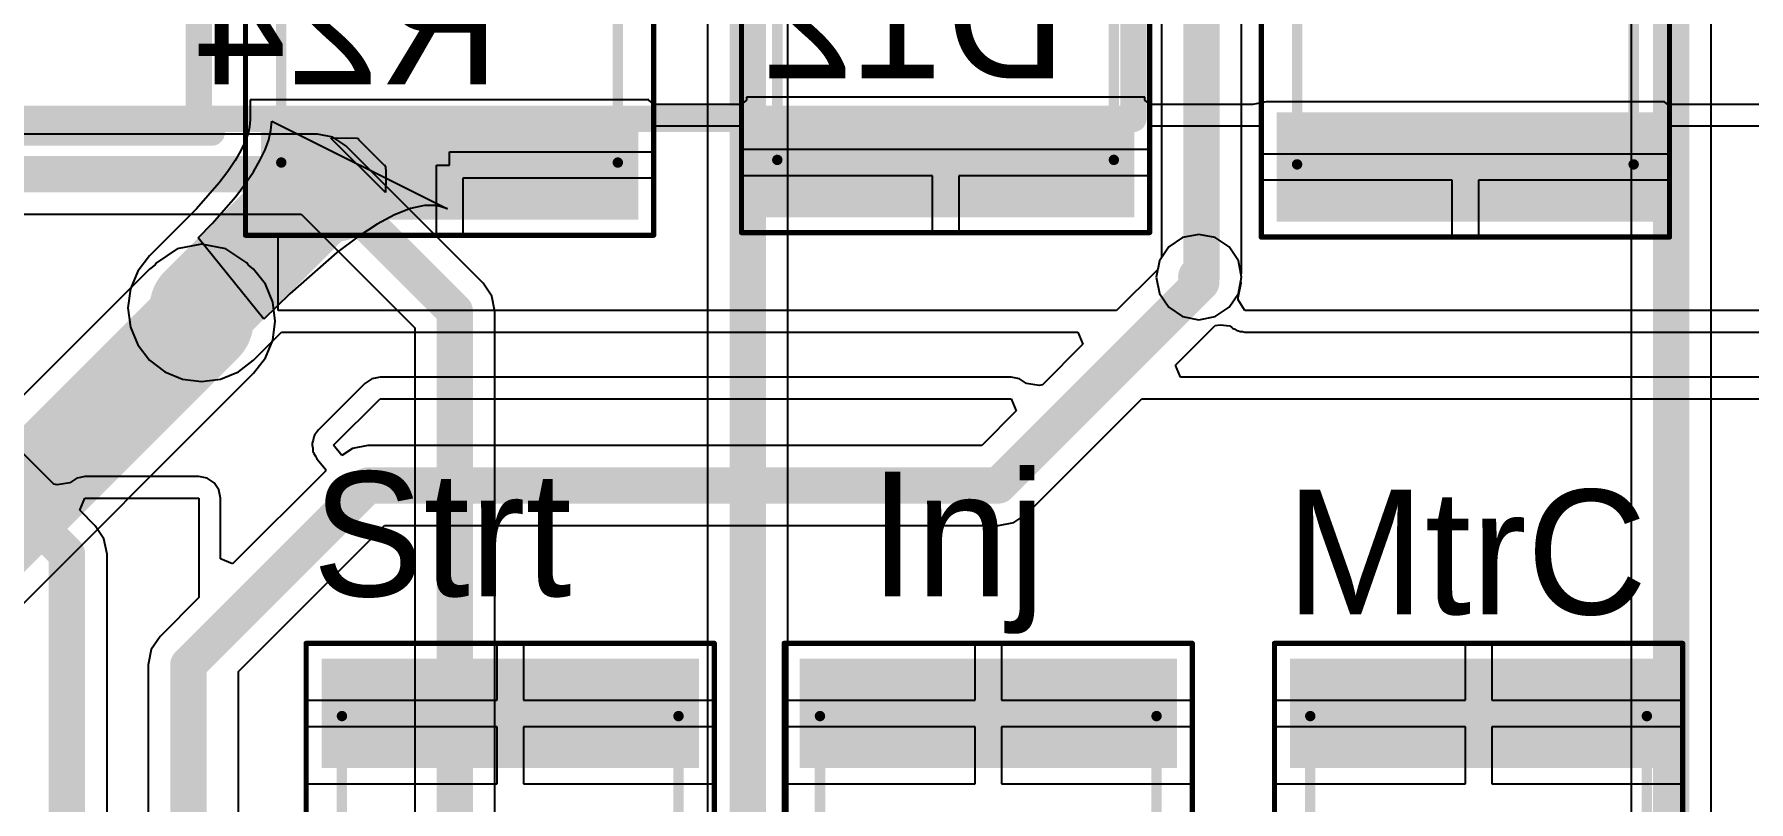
# Model space of a CAD drawing. Header units: millimetres. Extents: x 0.26 to 7.33, y 1.06 to 4.59.
# Drawn here: x 2.467 to 3.116, y 2.725 to 3.016 of the extents above; entities that cross this region are included whole.
import ezdxf

# ---------------------------------------------------------------- set-up
doc = ezdxf.new("R2010")
doc.units = ezdxf.units.MM
doc.header["$MEASUREMENT"] = 0
for name, color, linetype in [('BottomLayer', 5, 'Continuous'), ('BottomOverlay', 54, 'Continuous'), ('Mechanical15', 56, 'Continuous'), ('Mechanical16', 56, 'Continuous'), ('MultiLayer', 9, 'Continuous'), ('TopLayer', 1, 'Continuous'), ('TopOverlay', 2, 'Continuous'), ('TopPaste', 8, 'Continuous'), ('TopSolder', 216, 'Continuous'), ('ViaHoleLayer', 16, 'Continuous')]:
    doc.layers.add(name, color=color, linetype=linetype)

# ---------------------------------------------------------------- blocks, each defined once
blk = doc.blocks.new('FUSC4632X85N_35')
at = {"layer": 'Mechanical15', "const_width": 0.00394}
for points in [[(-0.08957, -0.06378), (-0.08957, 0.06378)], [(0.08957, 0.06378), (-0.08957, 0.06378)], [(0.08957, -0.06378), (0.08957, 0.06378)], [(0.08957, -0.06378), (-0.08957, -0.06378)]]:
    blk.add_lwpolyline(points, dxfattribs=at)
at = {"layer": 'Mechanical15', "const_width": 0.00197}
for points in [[(-0.09055, 0.06378, 1), (-0.08858, 0.06378, 1)], [(-0.09055, 0.06378, 1), (-0.08858, 0.06378, 1)], [(0.08858, 0.06378, 1), (0.09055, 0.06378, 1)], [(0.08858, 0.06378, 1), (0.09055, 0.06378, 1)], [(-0.09055, -0.06378, 1), (-0.08858, -0.06378, 1)], [(-0.09055, -0.06378, 1), (-0.08858, -0.06378, 1)], [(0.08858, -0.06378, 1), (0.09055, -0.06378, 1)], [(0.08858, -0.06378, 1), (0.09055, -0.06378, 1)]]:
    blk.add_lwpolyline(points, format="xyb", close=True, dxfattribs=at)
at = {"layer": 'Mechanical16', "const_width": 0.00197}
for points in [[(-0.11713, -0.07736), (-0.11713, 0.07736)], [(0.11713, 0.07736), (-0.11713, 0.07736)], [(0.11713, -0.07736), (0.11713, 0.07736)], [(0.11713, -0.07736), (-0.11713, -0.07736)]]:
    blk.add_lwpolyline(points, dxfattribs=at)
at = {"layer": 'Mechanical16', "const_width": 0.000984}
for points in [[(-0.11762, 0.07736, 1), (-0.11663, 0.07736, 1)], [(-0.11762, 0.07736, 1), (-0.11663, 0.07736, 1)], [(0.11663, 0.07736, 1), (0.11762, 0.07736, 1)], [(0.11663, 0.07736, 1), (0.11762, 0.07736, 1)], [(-0.11762, -0.07736, 1), (-0.11663, -0.07736, 1)], [(-0.11762, -0.07736, 1), (-0.11663, -0.07736, 1)], [(0.11663, -0.07736, 1), (0.11762, -0.07736, 1)], [(0.11663, -0.07736, 1), (0.11762, -0.07736, 1)]]:
    blk.add_lwpolyline(points, format="xyb", close=True, dxfattribs=at)
at = {"layer": 'TopLayer'}
for points in [[(-0.07382, -0.06752), (-0.07382, 0.06752), (-0.10728, -0.06752), (-0.10728, 0.06752)], [(0.10728, -0.06752), (0.10728, 0.06752), (0.07382, -0.06752), (0.07382, 0.06752)]]:
    blk.add_solid(points, dxfattribs=at)
at = {"layer": 'TopOverlay', "const_width": 0.00787}
blk.add_lwpolyline([(0, -0.05984), (0, 0.05984)], dxfattribs=at)
at = {"layer": 'TopOverlay', "const_width": 0.00394}
for points in [[(-0.00197, 0.05984, 1), (0.00197, 0.05984, 1)], [(-0.00197, -0.05984, 1), (0.00197, -0.05984, 1)]]:
    blk.add_lwpolyline(points, format="xyb", close=True, dxfattribs=at)
at = {"layer": 'TopPaste'}
for points in [[(-0.07382, -0.06752), (-0.07382, 0.06752), (-0.10728, -0.06752), (-0.10728, 0.06752)], [(0.10728, -0.06752), (0.10728, 0.06752), (0.07382, -0.06752), (0.07382, 0.06752)]]:
    blk.add_solid(points, dxfattribs=at)
at = {"layer": 'TopSolder'}
for points in [[(-0.06982, -0.07152), (-0.06982, 0.07152), (-0.11128, -0.07152), (-0.11128, 0.07152)], [(0.11128, -0.07152), (0.11128, 0.07152), (0.06982, -0.07152), (0.06982, 0.07152)]]:
    blk.add_solid(points, dxfattribs=at)
blk = doc.blocks.new('FUSC4632X85N_39')
at = {"layer": 'Mechanical15', "const_width": 0.00394}
for points in [[(-0.08957, -0.06378), (-0.08957, 0.06378)], [(0.08957, 0.06378), (-0.08957, 0.06378)], [(0.08957, -0.06378), (0.08957, 0.06378)], [(0.08957, -0.06378), (-0.08957, -0.06378)]]:
    blk.add_lwpolyline(points, dxfattribs=at)
at = {"layer": 'Mechanical15', "const_width": 0.00197}
for points in [[(-0.09055, 0.06378, 1), (-0.08858, 0.06378, 1)], [(-0.09055, 0.06378, 1), (-0.08858, 0.06378, 1)], [(0.08858, 0.06378, 1), (0.09055, 0.06378, 1)], [(0.08858, 0.06378, 1), (0.09055, 0.06378, 1)], [(-0.09055, -0.06378, 1), (-0.08858, -0.06378, 1)], [(-0.09055, -0.06378, 1), (-0.08858, -0.06378, 1)], [(0.08858, -0.06378, 1), (0.09055, -0.06378, 1)], [(0.08858, -0.06378, 1), (0.09055, -0.06378, 1)]]:
    blk.add_lwpolyline(points, format="xyb", close=True, dxfattribs=at)
at = {"layer": 'Mechanical16', "const_width": 0.00197}
for points in [[(-0.11713, -0.07736), (-0.11713, 0.07736)], [(0.11713, 0.07736), (-0.11713, 0.07736)], [(0.11713, -0.07736), (0.11713, 0.07736)], [(0.11713, -0.07736), (-0.11713, -0.07736)]]:
    blk.add_lwpolyline(points, dxfattribs=at)
at = {"layer": 'Mechanical16', "const_width": 0.000984}
for points in [[(-0.11762, 0.07736, 1), (-0.11663, 0.07736, 1)], [(-0.11762, 0.07736, 1), (-0.11663, 0.07736, 1)], [(0.11663, 0.07736, 1), (0.11762, 0.07736, 1)], [(0.11663, 0.07736, 1), (0.11762, 0.07736, 1)], [(-0.11762, -0.07736, 1), (-0.11663, -0.07736, 1)], [(-0.11762, -0.07736, 1), (-0.11663, -0.07736, 1)], [(0.11663, -0.07736, 1), (0.11762, -0.07736, 1)], [(0.11663, -0.07736, 1), (0.11762, -0.07736, 1)]]:
    blk.add_lwpolyline(points, format="xyb", close=True, dxfattribs=at)
at = {"layer": 'TopLayer'}
for points in [[(-0.07382, -0.06752), (-0.07382, 0.06752), (-0.10728, -0.06752), (-0.10728, 0.06752)], [(0.10728, -0.06752), (0.10728, 0.06752), (0.07382, -0.06752), (0.07382, 0.06752)]]:
    blk.add_solid(points, dxfattribs=at)
at = {"layer": 'TopOverlay', "const_width": 0.00787}
blk.add_lwpolyline([(0, -0.05984), (0, 0.05984)], dxfattribs=at)
at = {"layer": 'TopOverlay', "const_width": 0.00394}
for points in [[(-0.00197, 0.05984, 1), (0.00197, 0.05984, 1)], [(-0.00197, -0.05984, 1), (0.00197, -0.05984, 1)]]:
    blk.add_lwpolyline(points, format="xyb", close=True, dxfattribs=at)
at = {"layer": 'TopPaste'}
for points in [[(-0.07382, -0.06752), (-0.07382, 0.06752), (-0.10728, -0.06752), (-0.10728, 0.06752)], [(0.10728, -0.06752), (0.10728, 0.06752), (0.07382, -0.06752), (0.07382, 0.06752)]]:
    blk.add_solid(points, dxfattribs=at)
at = {"layer": 'TopSolder'}
for points in [[(-0.06982, -0.07152), (-0.06982, 0.07152), (-0.11128, -0.07152), (-0.11128, 0.07152)], [(0.11128, -0.07152), (0.11128, 0.07152), (0.06982, -0.07152), (0.06982, 0.07152)]]:
    blk.add_solid(points, dxfattribs=at)
blk = doc.blocks.new('FUSC4632X85N_82')
at = {"layer": 'Mechanical15', "const_width": 0.00394}
for points in [[(-0.08957, -0.06378), (-0.08957, 0.06378)], [(0.08957, 0.06378), (-0.08957, 0.06378)], [(0.08957, -0.06378), (0.08957, 0.06378)], [(0.08957, -0.06378), (-0.08957, -0.06378)]]:
    blk.add_lwpolyline(points, dxfattribs=at)
at = {"layer": 'Mechanical15', "const_width": 0.00197}
for points in [[(-0.09055, 0.06378, 1), (-0.08858, 0.06378, 1)], [(-0.09055, 0.06378, 1), (-0.08858, 0.06378, 1)], [(0.08858, 0.06378, 1), (0.09055, 0.06378, 1)], [(0.08858, 0.06378, 1), (0.09055, 0.06378, 1)], [(-0.09055, -0.06378, 1), (-0.08858, -0.06378, 1)], [(-0.09055, -0.06378, 1), (-0.08858, -0.06378, 1)], [(0.08858, -0.06378, 1), (0.09055, -0.06378, 1)], [(0.08858, -0.06378, 1), (0.09055, -0.06378, 1)]]:
    blk.add_lwpolyline(points, format="xyb", close=True, dxfattribs=at)
at = {"layer": 'Mechanical16', "const_width": 0.00197}
for points in [[(-0.11713, -0.07736), (-0.11713, 0.07736)], [(0.11713, 0.07736), (-0.11713, 0.07736)], [(0.11713, -0.07736), (0.11713, 0.07736)], [(0.11713, -0.07736), (-0.11713, -0.07736)]]:
    blk.add_lwpolyline(points, dxfattribs=at)
at = {"layer": 'Mechanical16', "const_width": 0.000984}
for points in [[(-0.11762, 0.07736, 1), (-0.11663, 0.07736, 1)], [(-0.11762, 0.07736, 1), (-0.11663, 0.07736, 1)], [(0.11663, 0.07736, 1), (0.11762, 0.07736, 1)], [(0.11663, 0.07736, 1), (0.11762, 0.07736, 1)], [(-0.11762, -0.07736, 1), (-0.11663, -0.07736, 1)], [(-0.11762, -0.07736, 1), (-0.11663, -0.07736, 1)], [(0.11663, -0.07736, 1), (0.11762, -0.07736, 1)], [(0.11663, -0.07736, 1), (0.11762, -0.07736, 1)]]:
    blk.add_lwpolyline(points, format="xyb", close=True, dxfattribs=at)
at = {"layer": 'TopLayer'}
for points in [[(-0.07382, -0.06752), (-0.07382, 0.06752), (-0.10728, -0.06752), (-0.10728, 0.06752)], [(0.10728, -0.06752), (0.10728, 0.06752), (0.07382, -0.06752), (0.07382, 0.06752)]]:
    blk.add_solid(points, dxfattribs=at)
at = {"layer": 'TopOverlay', "const_width": 0.00787}
blk.add_lwpolyline([(0, -0.05984), (0, 0.05984)], dxfattribs=at)
at = {"layer": 'TopOverlay', "const_width": 0.00394}
for points in [[(-0.00197, 0.05984, 1), (0.00197, 0.05984, 1)], [(-0.00197, -0.05984, 1), (0.00197, -0.05984, 1)]]:
    blk.add_lwpolyline(points, format="xyb", close=True, dxfattribs=at)
at = {"layer": 'TopPaste'}
for points in [[(-0.07382, -0.06752), (-0.07382, 0.06752), (-0.10728, -0.06752), (-0.10728, 0.06752)], [(0.10728, -0.06752), (0.10728, 0.06752), (0.07382, -0.06752), (0.07382, 0.06752)]]:
    blk.add_solid(points, dxfattribs=at)
at = {"layer": 'TopSolder'}
for points in [[(-0.06982, -0.07152), (-0.06982, 0.07152), (-0.11128, -0.07152), (-0.11128, 0.07152)], [(0.11128, -0.07152), (0.11128, 0.07152), (0.06982, -0.07152), (0.06982, 0.07152)]]:
    blk.add_solid(points, dxfattribs=at)
blk = doc.blocks.new('FUSC4632X85N_83')
at = {"layer": 'Mechanical15', "const_width": 0.00394}
for points in [[(-0.08957, -0.06378), (-0.08957, 0.06378)], [(0.08957, 0.06378), (-0.08957, 0.06378)], [(0.08957, -0.06378), (0.08957, 0.06378)], [(0.08957, -0.06378), (-0.08957, -0.06378)]]:
    blk.add_lwpolyline(points, dxfattribs=at)
at = {"layer": 'Mechanical15', "const_width": 0.00197}
for points in [[(-0.09055, 0.06378, 1), (-0.08858, 0.06378, 1)], [(-0.09055, 0.06378, 1), (-0.08858, 0.06378, 1)], [(0.08858, 0.06378, 1), (0.09055, 0.06378, 1)], [(0.08858, 0.06378, 1), (0.09055, 0.06378, 1)], [(-0.09055, -0.06378, 1), (-0.08858, -0.06378, 1)], [(-0.09055, -0.06378, 1), (-0.08858, -0.06378, 1)], [(0.08858, -0.06378, 1), (0.09055, -0.06378, 1)], [(0.08858, -0.06378, 1), (0.09055, -0.06378, 1)]]:
    blk.add_lwpolyline(points, format="xyb", close=True, dxfattribs=at)
at = {"layer": 'Mechanical16', "const_width": 0.00197}
for points in [[(-0.11713, -0.07736), (-0.11713, 0.07736)], [(0.11713, 0.07736), (-0.11713, 0.07736)], [(0.11713, -0.07736), (0.11713, 0.07736)], [(0.11713, -0.07736), (-0.11713, -0.07736)]]:
    blk.add_lwpolyline(points, dxfattribs=at)
at = {"layer": 'Mechanical16', "const_width": 0.000984}
for points in [[(-0.11762, 0.07736, 1), (-0.11663, 0.07736, 1)], [(-0.11762, 0.07736, 1), (-0.11663, 0.07736, 1)], [(0.11663, 0.07736, 1), (0.11762, 0.07736, 1)], [(0.11663, 0.07736, 1), (0.11762, 0.07736, 1)], [(-0.11762, -0.07736, 1), (-0.11663, -0.07736, 1)], [(-0.11762, -0.07736, 1), (-0.11663, -0.07736, 1)], [(0.11663, -0.07736, 1), (0.11762, -0.07736, 1)], [(0.11663, -0.07736, 1), (0.11762, -0.07736, 1)]]:
    blk.add_lwpolyline(points, format="xyb", close=True, dxfattribs=at)
at = {"layer": 'TopLayer'}
for points in [[(-0.07382, -0.06752), (-0.07382, 0.06752), (-0.10728, -0.06752), (-0.10728, 0.06752)], [(0.10728, -0.06752), (0.10728, 0.06752), (0.07382, -0.06752), (0.07382, 0.06752)]]:
    blk.add_solid(points, dxfattribs=at)
at = {"layer": 'TopOverlay', "const_width": 0.00787}
blk.add_lwpolyline([(0, -0.05984), (0, 0.05984)], dxfattribs=at)
at = {"layer": 'TopOverlay', "const_width": 0.00394}
for points in [[(-0.00197, 0.05984, 1), (0.00197, 0.05984, 1)], [(-0.00197, -0.05984, 1), (0.00197, -0.05984, 1)]]:
    blk.add_lwpolyline(points, format="xyb", close=True, dxfattribs=at)
at = {"layer": 'TopPaste'}
for points in [[(-0.07382, -0.06752), (-0.07382, 0.06752), (-0.10728, -0.06752), (-0.10728, 0.06752)], [(0.10728, -0.06752), (0.10728, 0.06752), (0.07382, -0.06752), (0.07382, 0.06752)]]:
    blk.add_solid(points, dxfattribs=at)
at = {"layer": 'TopSolder'}
for points in [[(-0.06982, -0.07152), (-0.06982, 0.07152), (-0.11128, -0.07152), (-0.11128, 0.07152)], [(0.11128, -0.07152), (0.11128, 0.07152), (0.06982, -0.07152), (0.06982, 0.07152)]]:
    blk.add_solid(points, dxfattribs=at)
blk = doc.blocks.new('FUSC4632X85N_87')
at = {"layer": 'Mechanical15', "const_width": 0.00394}
for points in [[(-0.08957, -0.06378), (-0.08957, 0.06378)], [(0.08957, 0.06378), (-0.08957, 0.06378)], [(0.08957, -0.06378), (0.08957, 0.06378)], [(0.08957, -0.06378), (-0.08957, -0.06378)]]:
    blk.add_lwpolyline(points, dxfattribs=at)
at = {"layer": 'Mechanical15', "const_width": 0.00197}
for points in [[(-0.09055, 0.06378, 1), (-0.08858, 0.06378, 1)], [(-0.09055, 0.06378, 1), (-0.08858, 0.06378, 1)], [(0.08858, 0.06378, 1), (0.09055, 0.06378, 1)], [(0.08858, 0.06378, 1), (0.09055, 0.06378, 1)], [(-0.09055, -0.06378, 1), (-0.08858, -0.06378, 1)], [(-0.09055, -0.06378, 1), (-0.08858, -0.06378, 1)], [(0.08858, -0.06378, 1), (0.09055, -0.06378, 1)], [(0.08858, -0.06378, 1), (0.09055, -0.06378, 1)]]:
    blk.add_lwpolyline(points, format="xyb", close=True, dxfattribs=at)
at = {"layer": 'Mechanical16', "const_width": 0.00197}
for points in [[(-0.11713, -0.07736), (-0.11713, 0.07736)], [(0.11713, 0.07736), (-0.11713, 0.07736)], [(0.11713, -0.07736), (0.11713, 0.07736)], [(0.11713, -0.07736), (-0.11713, -0.07736)]]:
    blk.add_lwpolyline(points, dxfattribs=at)
at = {"layer": 'Mechanical16', "const_width": 0.000984}
for points in [[(-0.11762, 0.07736, 1), (-0.11663, 0.07736, 1)], [(-0.11762, 0.07736, 1), (-0.11663, 0.07736, 1)], [(0.11663, 0.07736, 1), (0.11762, 0.07736, 1)], [(0.11663, 0.07736, 1), (0.11762, 0.07736, 1)], [(-0.11762, -0.07736, 1), (-0.11663, -0.07736, 1)], [(-0.11762, -0.07736, 1), (-0.11663, -0.07736, 1)], [(0.11663, -0.07736, 1), (0.11762, -0.07736, 1)], [(0.11663, -0.07736, 1), (0.11762, -0.07736, 1)]]:
    blk.add_lwpolyline(points, format="xyb", close=True, dxfattribs=at)
at = {"layer": 'TopLayer'}
for points in [[(-0.07382, -0.06752), (-0.07382, 0.06752), (-0.10728, -0.06752), (-0.10728, 0.06752)], [(0.10728, -0.06752), (0.10728, 0.06752), (0.07382, -0.06752), (0.07382, 0.06752)]]:
    blk.add_solid(points, dxfattribs=at)
at = {"layer": 'TopOverlay', "const_width": 0.00787}
blk.add_lwpolyline([(0, -0.05984), (0, 0.05984)], dxfattribs=at)
at = {"layer": 'TopOverlay', "const_width": 0.00394}
for points in [[(-0.00197, 0.05984, 1), (0.00197, 0.05984, 1)], [(-0.00197, -0.05984, 1), (0.00197, -0.05984, 1)]]:
    blk.add_lwpolyline(points, format="xyb", close=True, dxfattribs=at)
at = {"layer": 'TopPaste'}
for points in [[(-0.07382, -0.06752), (-0.07382, 0.06752), (-0.10728, -0.06752), (-0.10728, 0.06752)], [(0.10728, -0.06752), (0.10728, 0.06752), (0.07382, -0.06752), (0.07382, 0.06752)]]:
    blk.add_solid(points, dxfattribs=at)
at = {"layer": 'TopSolder'}
for points in [[(-0.06982, -0.07152), (-0.06982, 0.07152), (-0.11128, -0.07152), (-0.11128, 0.07152)], [(0.11128, -0.07152), (0.11128, 0.07152), (0.06982, -0.07152), (0.06982, 0.07152)]]:
    blk.add_solid(points, dxfattribs=at)
blk = doc.blocks.new('FUSC4632X85N_127')
at = {"layer": 'Mechanical15', "const_width": 0.00394}
for points in [[(-0.08957, -0.06378), (-0.08957, 0.06378)], [(0.08957, 0.06378), (-0.08957, 0.06378)], [(0.08957, -0.06378), (0.08957, 0.06378)], [(0.08957, -0.06378), (-0.08957, -0.06378)]]:
    blk.add_lwpolyline(points, dxfattribs=at)
at = {"layer": 'Mechanical15', "const_width": 0.00197}
for points in [[(-0.09055, 0.06378, 1), (-0.08858, 0.06378, 1)], [(-0.09055, 0.06378, 1), (-0.08858, 0.06378, 1)], [(0.08858, 0.06378, 1), (0.09055, 0.06378, 1)], [(0.08858, 0.06378, 1), (0.09055, 0.06378, 1)], [(-0.09055, -0.06378, 1), (-0.08858, -0.06378, 1)], [(-0.09055, -0.06378, 1), (-0.08858, -0.06378, 1)], [(0.08858, -0.06378, 1), (0.09055, -0.06378, 1)], [(0.08858, -0.06378, 1), (0.09055, -0.06378, 1)]]:
    blk.add_lwpolyline(points, format="xyb", close=True, dxfattribs=at)
at = {"layer": 'Mechanical16', "const_width": 0.00197}
for points in [[(-0.11713, -0.07736), (-0.11713, 0.07736)], [(0.11713, 0.07736), (-0.11713, 0.07736)], [(0.11713, -0.07736), (0.11713, 0.07736)], [(0.11713, -0.07736), (-0.11713, -0.07736)]]:
    blk.add_lwpolyline(points, dxfattribs=at)
at = {"layer": 'Mechanical16', "const_width": 0.000984}
for points in [[(-0.11762, 0.07736, 1), (-0.11663, 0.07736, 1)], [(-0.11762, 0.07736, 1), (-0.11663, 0.07736, 1)], [(0.11663, 0.07736, 1), (0.11762, 0.07736, 1)], [(0.11663, 0.07736, 1), (0.11762, 0.07736, 1)], [(-0.11762, -0.07736, 1), (-0.11663, -0.07736, 1)], [(-0.11762, -0.07736, 1), (-0.11663, -0.07736, 1)], [(0.11663, -0.07736, 1), (0.11762, -0.07736, 1)], [(0.11663, -0.07736, 1), (0.11762, -0.07736, 1)]]:
    blk.add_lwpolyline(points, format="xyb", close=True, dxfattribs=at)
at = {"layer": 'TopLayer'}
for points in [[(-0.07382, -0.06752), (-0.07382, 0.06752), (-0.10728, -0.06752), (-0.10728, 0.06752)], [(0.10728, -0.06752), (0.10728, 0.06752), (0.07382, -0.06752), (0.07382, 0.06752)]]:
    blk.add_solid(points, dxfattribs=at)
at = {"layer": 'TopOverlay', "const_width": 0.00787}
blk.add_lwpolyline([(0, -0.05984), (0, 0.05984)], dxfattribs=at)
at = {"layer": 'TopOverlay', "const_width": 0.00394}
for points in [[(-0.00197, 0.05984, 1), (0.00197, 0.05984, 1)], [(-0.00197, -0.05984, 1), (0.00197, -0.05984, 1)]]:
    blk.add_lwpolyline(points, format="xyb", close=True, dxfattribs=at)
at = {"layer": 'TopPaste'}
for points in [[(-0.07382, -0.06752), (-0.07382, 0.06752), (-0.10728, -0.06752), (-0.10728, 0.06752)], [(0.10728, -0.06752), (0.10728, 0.06752), (0.07382, -0.06752), (0.07382, 0.06752)]]:
    blk.add_solid(points, dxfattribs=at)
at = {"layer": 'TopSolder'}
for points in [[(-0.06982, -0.07152), (-0.06982, 0.07152), (-0.11128, -0.07152), (-0.11128, 0.07152)], [(0.11128, -0.07152), (0.11128, 0.07152), (0.06982, -0.07152), (0.06982, 0.07152)]]:
    blk.add_solid(points, dxfattribs=at)

msp = doc.modelspace()

# ---------------------------------------------------------------- linework, layer by layer
at = {"layer": 'BottomLayer'}
for p, q in [((3.07182, 3.24495), (3.07182, 2.537)), ((3.10218, 2.54329), (3.10218, 3.24495)), ((2.89382, 3.23017), (2.89382, 2.93135)), ((2.92418, 2.92553), (2.92418, 3.23017)), ((2.72182, 3.03139), (2.72182, 2.47305)), ((2.75218, 2.47305), (2.75218, 3.0251)), ((2.574, 2.97818), (2.05729, 2.97818)), ((2.57981, 2.97703), (2.574, 2.97818)), ((2.58473, 2.97373), (2.57981, 2.97703)), ((2.63673, 2.92173), (2.58473, 2.97373)), ((2.051, 2.94782), (2.56771, 2.94782)), ((2.56771, 2.94782), (2.61082, 2.90471)), ((2.52073, 2.93467), (2.51288, 2.92942)), ((2.53, 2.93651), (2.52073, 2.93467)), ((2.53927, 2.93467), (2.53, 2.93651)), ((2.54712, 2.92942), (2.53927, 2.93467)), ((2.89382, 2.93135), (2.89305, 2.93019)), ((2.51025, 2.92704), (2.22825, 2.64504)), ((2.51238, 2.92868), (2.51025, 2.92704)), ((2.51288, 2.92942), (2.51238, 2.92868)), ((2.54762, 2.92868), (2.54712, 2.92942)), ((2.54975, 2.92704), (2.54762, 2.92868)), ((2.55418, 2.92126), (2.54975, 2.92704)), ((2.89305, 2.93019), (2.89181, 2.924)), ((2.89181, 2.924), (2.89305, 2.91781)), ((2.92295, 2.91781), (2.92419, 2.924)), ((2.92403, 2.92478), (2.92418, 2.92553)), ((2.92419, 2.924), (2.92403, 2.92478)), ((2.55697, 2.91453), (2.55418, 2.92126)), ((2.64003, 2.91681), (2.63673, 2.92173)), ((2.89305, 2.91781), (2.89656, 2.91256)), ((2.91944, 2.91256), (2.92295, 2.91781)), ((2.55792, 2.9073), (2.55697, 2.91453)), ((2.64118, 2.911), (2.64003, 2.91681)), ((2.64118, 2.57505), (2.64118, 2.911)), ((2.89656, 2.91256), (2.90181, 2.90905)), ((2.91419, 2.90905), (2.91944, 2.91256)), ((2.55697, 2.90007), (2.55792, 2.9073)), ((2.61082, 2.90471), (2.61082, 2.57505)), ((2.90181, 2.90905), (2.908, 2.90781)), ((2.908, 2.90781), (2.91419, 2.90905)), ((2.55418, 2.89334), (2.55697, 2.90007)), ((2.54975, 2.88755), (2.55418, 2.89334)), ((2.27592, 2.61373), (2.54975, 2.88755))]:
    msp.add_line(p, q, dxfattribs=at)
for points, const_width in [([(3.087, 2.537), (3.087, 3.25)], 0.01378), ([(2.909, 2.92553), (2.909, 3.23521)], 0.01378), ([(2.737, 2.468), (2.737, 3.03139)], 0.01378), ([(2.051, 2.963), (2.574, 2.963)], 0.01378), ([(2.574, 2.963), (2.626, 2.911)], 0.01378), ([(2.908, 2.92453), (2.909, 2.92553)], 0.01378), ([(2.908, 2.924), (2.908, 2.92453)], 0.01378), ([(2.248, 2.6253), (2.53, 2.9073)], 0.03937), ([(2.626, 2.57), (2.626, 2.911)], 0.01378)]:
    msp.add_lwpolyline(points, dxfattribs=dict(at, const_width=const_width))
for points, const_width in [([(2.57056, 2.963, 1), (2.57744, 2.963, 1)], 0.00689), ([(2.57056, 2.963, 1), (2.57744, 2.963, 1)], 0.00689), ([(2.90406, 2.924, 1), (2.91194, 2.924, 1)], 0.00787), ([(2.90456, 2.92453, 1), (2.91144, 2.92453, 1)], 0.00689), ([(2.90456, 2.92453, 1), (2.91144, 2.92453, 1)], 0.00689), ([(2.90456, 2.924, 1), (2.91144, 2.924, 1)], 0.00689), ([(2.90556, 2.92553, 1), (2.91244, 2.92553, 1)], 0.00689), ([(2.90556, 2.92553, 1), (2.91244, 2.92553, 1)], 0.00689), ([(2.52016, 2.9073, 1), (2.53984, 2.9073, 1)], 0.01969), ([(2.52213, 2.9123, 1), (2.53787, 2.9123, 1)], 0.01575), ([(2.62256, 2.911, 1), (2.62944, 2.911, 1)], 0.00689), ([(2.62256, 2.911, 1), (2.62944, 2.911, 1)], 0.00689)]:
    msp.add_lwpolyline(points, format="xyb", close=True, dxfattribs=dict(at, const_width=const_width))
at = {"layer": 'BottomOverlay', "const_width": 0.01}
for points in [[(2.88317, 2.984), (2.88317, 3.35748)], [(2.3044, 2.984), (2.88317, 2.984)]]:
    msp.add_lwpolyline(points, dxfattribs=at)
at = {"layer": 'BottomOverlay', "const_width": 0.005}
msp.add_lwpolyline([(2.88067, 2.984, 1), (2.88567, 2.984, 1)], format="xyb", close=True, dxfattribs=at)
msp.add_lwpolyline([(2.88067, 2.984, 1), (2.88567, 2.984, 1)], format="xyb", close=True, dxfattribs=at)
at = {"layer": 'MultiLayer'}
for points, const_width in [([(2.90406, 2.924, 1), (2.91194, 2.924, 1)], 0.00787), ([(2.52213, 2.9123, 1), (2.53787, 2.9123, 1)], 0.01575)]:
    msp.add_lwpolyline(points, format="xyb", close=True, dxfattribs=dict(at, const_width=const_width))
at = {"layer": 'TopLayer'}
for p, q in [((2.55704, 2.99118), (2.54848, 2.99118)), ((2.54848, 2.99118), (2.54848, 2.98376)), ((2.55717, 2.9912), (2.55704, 2.99118)), ((2.55722, 2.99118), (2.55717, 2.9912)), ((2.55727, 2.99119), (2.55722, 2.99118)), ((2.5573, 2.99118), (2.55727, 2.99119)), ((2.69952, 2.99118), (2.5573, 2.99118)), ((2.69952, 2.9911), (2.69952, 2.99118)), ((2.70152, 2.98946), (2.69952, 2.9911)), ((2.73448, 2.98946), (2.70152, 2.98946)), ((2.73648, 2.9911), (2.73448, 2.98946)), ((2.88752, 2.99218), (2.73648, 2.99218)), ((2.73648, 2.99218), (2.73648, 2.9911)), ((2.88752, 2.9911), (2.88752, 2.99218)), ((2.88952, 2.98946), (2.88752, 2.9911)), ((2.92848, 2.98946), (2.88952, 2.98946)), ((2.93348, 2.99048), (2.92848, 2.98946)), ((3.08452, 2.99048), (2.93348, 2.99048)), ((2.93348, 2.99048), (2.93348, 2.99048)), ((3.08591, 2.98934), (3.08452, 2.99048)), ((3.08452, 2.99048), (3.08452, 2.99048)), ((3.08652, 2.98946), (3.08591, 2.98934)), ((3.12148, 2.98946), (3.08652, 2.98946)), ((2.54847, 2.98373), (2.54824, 2.98094)), ((2.54848, 2.98376), (2.54847, 2.98373)), ((2.55632, 2.97968), (2.5566, 2.98306)), ((2.5566, 2.98306), (2.62322, 2.94984)), ((2.54765, 2.97839), (2.54656, 2.97539)), ((2.54824, 2.98094), (2.54765, 2.97839)), ((2.55409, 2.97223), (2.55549, 2.97607)), ((2.55549, 2.97607), (2.55632, 2.97968)), ((2.57904, 2.97666), (2.5812, 2.97676)), ((2.59966, 2.95604), (2.57904, 2.97666)), ((2.5812, 2.97676), (2.58893, 2.97666)), ((2.58893, 2.97666), (2.58935, 2.97653)), ((2.58935, 2.97653), (2.58951, 2.97637)), ((2.58951, 2.97637), (2.58943, 2.97617)), ((2.58943, 2.97617), (2.59917, 2.96643)), ((2.70152, 2.9813), (2.73448, 2.9813)), ((2.70152, 2.97145), (2.70152, 2.9813)), ((2.73448, 2.9813), (2.73448, 2.97245)), ((2.88952, 2.97245), (2.88952, 2.9813)), ((2.88952, 2.9813), (2.93148, 2.9813)), ((2.93148, 2.9813), (2.93148, 2.97075)), ((3.08652, 2.97075), (3.08652, 2.9813)), ((3.08652, 2.9813), (3.12148, 2.9813)), ((2.54493, 2.97198), (2.54273, 2.9682)), ((2.54656, 2.97539), (2.54493, 2.97198)), ((2.55215, 2.96816), (2.55409, 2.97223)), ((2.624, 2.96645), (2.624, 2.97145)), ((2.624, 2.97145), (2.70152, 2.97145)), ((2.73448, 2.97245), (2.88952, 2.97245)), ((2.93148, 2.97075), (3.08652, 2.97075)), ((2.53995, 2.96408), (2.53663, 2.95972)), ((2.54273, 2.9682), (2.53995, 2.96408)), ((2.54658, 2.95933), (2.54964, 2.96386)), ((2.54964, 2.96386), (2.55215, 2.96816)), ((2.59917, 2.96643), (2.59937, 2.96651)), ((2.59937, 2.96651), (2.59953, 2.96635)), ((2.59953, 2.96635), (2.59966, 2.96593)), ((2.59966, 2.96593), (2.59975, 2.96527)), ((2.59975, 2.96527), (2.59982, 2.96436)), ((2.59982, 2.96436), (2.59985, 2.96178)), ((2.619, 2.93972), (2.619, 2.96645)), ((2.619, 2.96645), (2.624, 2.96645)), ((2.53663, 2.95972), (2.52805, 2.94988)), ((2.54296, 2.95457), (2.54658, 2.95933)), ((2.59985, 2.96178), (2.59966, 2.95604)), ((2.70152, 2.96145), (2.629, 2.96145)), ((2.629, 2.96145), (2.629, 2.93972)), ((2.70152, 2.93972), (2.70152, 2.96145)), ((2.807, 2.96245), (2.73448, 2.96245)), ((2.73448, 2.96245), (2.73448, 2.94072)), ((2.807, 2.94072), (2.807, 2.96245)), ((2.88952, 2.96245), (2.817, 2.96245)), ((2.817, 2.96245), (2.817, 2.94072)), ((2.88952, 2.94072), (2.88952, 2.96245)), ((3.004, 2.96075), (2.93148, 2.96075)), ((2.93148, 2.96075), (2.93148, 2.93902)), ((3.004, 2.93902), (3.004, 2.96075)), ((3.08652, 2.96075), (3.014, 2.96075)), ((3.014, 2.96075), (3.014, 2.93902)), ((3.08652, 2.93902), (3.08652, 2.96075)), ((2.53405, 2.94435), (2.54296, 2.95457)), ((2.61449, 2.95113), (2.60915, 2.94997)), ((2.61918, 2.95109), (2.61449, 2.95113)), ((2.62322, 2.94984), (2.61918, 2.95109)), ((2.52671, 2.9485), (2.51025, 2.93204)), ((2.52805, 2.94988), (2.52671, 2.9485)), ((2.52876, 2.9389), (2.53405, 2.94435)), ((2.59653, 2.94403), (2.58924, 2.93925)), ((2.60316, 2.9476), (2.59653, 2.94403)), ((2.60915, 2.94997), (2.60316, 2.9476)), ((2.55362, 2.90808), (2.52876, 2.9389)), ((2.559, 2.9113), (2.559, 2.93972)), ((2.559, 2.93972), (2.619, 2.93972)), ((2.58924, 2.93925), (2.58131, 2.93327)), ((2.629, 2.93972), (2.70152, 2.93972)), ((2.73448, 2.94072), (2.807, 2.94072)), ((2.817, 2.94072), (2.88952, 2.94072)), ((2.90181, 2.93895), (2.89656, 2.93544)), ((2.908, 2.94019), (2.90181, 2.93895)), ((2.91419, 2.93895), (2.908, 2.94019)), ((2.91944, 2.93544), (2.91419, 2.93895)), ((2.93148, 2.93902), (3.004, 2.93902)), ((3.014, 2.93902), (3.08652, 2.93902)), ((2.51025, 2.93204), (2.50582, 2.92626)), ((2.58131, 2.93327), (2.5635, 2.91768)), ((2.89656, 2.93544), (2.89305, 2.93019)), ((2.92295, 2.93019), (2.91944, 2.93544)), ((2.50582, 2.92626), (2.50303, 2.91953)), ((2.89238, 2.92685), (2.87683, 2.9113)), ((2.89305, 2.93019), (2.89238, 2.92685)), ((2.92419, 2.924), (2.92295, 2.93019)), ((2.9239, 2.92257), (2.92419, 2.924)), ((2.50303, 2.91953), (2.50208, 2.9123)), ((2.5635, 2.91768), (2.55362, 2.90808)), ((2.92294, 2.9163), (2.92404, 2.92186)), ((2.92404, 2.92186), (2.9239, 2.92257)), ((2.50208, 2.9123), (2.50303, 2.90507)), ((2.87683, 2.9113), (2.559, 2.9113)), ((2.92289, 2.91542), (2.92294, 2.9163)), ((2.92546, 2.9113), (2.92289, 2.91542)), ((3.26901, 2.9113), (2.92546, 2.9113)), ((2.50303, 2.90507), (2.50582, 2.89834)), ((2.89913, 2.89066), (2.91411, 2.90564)), ((2.91411, 2.90564), (2.91605, 2.90589)), ((2.91605, 2.90589), (2.91968, 2.90553)), ((2.91968, 2.90553), (2.92047, 2.90493)), ((2.92047, 2.90493), (2.92072, 2.90466)), ((2.92072, 2.90466), (2.92156, 2.90428)), ((2.50582, 2.89834), (2.51025, 2.89255)), ((2.54975, 2.89255), (2.56033, 2.90314)), ((2.56033, 2.90314), (2.86214, 2.90314)), ((2.86405, 2.89852), (2.8487, 2.88317)), ((2.86214, 2.90314), (2.86405, 2.89852)), ((2.92156, 2.90428), (2.92234, 2.90376)), ((2.92234, 2.90376), (2.923, 2.90363)), ((2.923, 2.90363), (2.92362, 2.90335)), ((2.92362, 2.90335), (2.92455, 2.90332)), ((2.92455, 2.90332), (2.92546, 2.90314)), ((2.92546, 2.90314), (3.26901, 2.90314)), ((2.51025, 2.89255), (2.51604, 2.88812)), ((2.54396, 2.88812), (2.54975, 2.89255)), ((2.51604, 2.88812), (2.52277, 2.88533)), ((2.52277, 2.88533), (2.53, 2.88438)), ((2.53, 2.88438), (2.53723, 2.88533)), ((2.53723, 2.88533), (2.54396, 2.88812)), ((2.59454, 2.88542), (2.59189, 2.88365)), ((2.59766, 2.88604), (2.59454, 2.88542)), ((2.83688, 2.88604), (2.59766, 2.88604)), ((2.59766, 2.88604), (2.59766, 2.88604)), ((2.84, 2.88542), (2.83688, 2.88604)), ((2.84265, 2.88365), (2.84, 2.88542)), ((2.90104, 2.88604), (2.89913, 2.89066)), ((3.26562, 2.88604), (2.90104, 2.88604)), ((2.59189, 2.88365), (2.57427, 2.86603)), ((2.59189, 2.88365), (2.59189, 2.88365)), ((2.84743, 2.88289), (2.84265, 2.88365)), ((2.8487, 2.88317), (2.84743, 2.88289)), ((2.58004, 2.86026), (2.59766, 2.87788)), ((2.59766, 2.87788), (2.83688, 2.87788)), ((2.83879, 2.87326), (2.82571, 2.86018)), ((2.83688, 2.87788), (2.83879, 2.87326)), ((2.84273, 2.83427), (2.88635, 2.87788)), ((2.88635, 2.87788), (3.269, 2.87788)), ((2.57427, 2.86603), (2.57361, 2.86503)), ((2.47399, 2.84548), (2.45818, 2.86129)), ((2.57196, 2.86066), (2.57188, 2.86026)), ((2.57188, 2.86026), (2.57212, 2.85909)), ((2.57227, 2.86221), (2.57192, 2.86106)), ((2.57192, 2.86106), (2.57196, 2.86066)), ((2.57212, 2.85909), (2.57223, 2.85789)), ((2.5725, 2.86338), (2.57227, 2.86221)), ((2.57273, 2.86372), (2.5725, 2.86338)), ((2.57285, 2.86411), (2.57273, 2.86372)), ((2.57361, 2.86503), (2.57285, 2.86411)), ((2.58323, 2.85638), (2.58004, 2.86026)), ((2.58719, 2.85903), (2.58323, 2.85638)), ((2.593, 2.86018), (2.58719, 2.85903)), ((2.82571, 2.86018), (2.593, 2.86018)), ((2.57223, 2.85789), (2.57243, 2.85754)), ((2.57243, 2.85754), (2.5725, 2.85714)), ((2.5725, 2.85714), (2.57317, 2.85614)), ((2.57317, 2.85614), (2.57374, 2.85509)), ((2.57374, 2.85509), (2.57692, 2.8512)), ((2.48268, 2.84773), (2.48004, 2.84596)), ((2.4841, 2.84802), (2.48268, 2.84773)), ((2.48581, 2.84835), (2.4841, 2.84802)), ((2.529, 2.84835), (2.48581, 2.84835)), ((2.53212, 2.84773), (2.529, 2.84835)), ((2.53477, 2.84596), (2.53212, 2.84773)), ((2.57696, 2.85043), (2.54178, 2.81525)), ((2.57692, 2.8512), (2.57696, 2.85043)), ((2.47525, 2.8452), (2.47399, 2.84548)), ((2.48004, 2.84596), (2.47525, 2.8452)), ((2.48389, 2.83558), (2.48581, 2.8402)), ((2.48581, 2.8402), (2.529, 2.8402)), ((2.529, 2.8402), (2.529, 2.80247)), ((2.53654, 2.84332), (2.53477, 2.84596)), ((2.53716, 2.8402), (2.53654, 2.84332)), ((2.53716, 2.81716), (2.53716, 2.8402)), ((2.48973, 2.82973), (2.48389, 2.83558)), ((2.83781, 2.83097), (2.84273, 2.83427)), ((2.49303, 2.82481), (2.48973, 2.82973)), ((2.544, 2.77453), (2.59929, 2.82982)), ((2.59929, 2.82982), (2.832, 2.82982)), ((2.832, 2.82982), (2.83781, 2.83097)), ((2.49418, 2.819), (2.49303, 2.82481)), ((2.49418, 2.717), (2.49418, 2.819)), ((2.54178, 2.81525), (2.53716, 2.81716)), ((2.529, 2.80247), (2.51427, 2.78773)), ((2.51427, 2.78773), (2.51097, 2.78281)), ((2.51097, 2.78281), (2.50982, 2.777)), ((2.642, 2.78528), (2.56948, 2.78528)), ((2.56948, 2.78528), (2.56948, 2.76355)), ((2.642, 2.76355), (2.642, 2.78528)), ((2.72452, 2.78528), (2.652, 2.78528)), ((2.652, 2.78528), (2.652, 2.76355)), ((2.72452, 2.76355), (2.72452, 2.78528)), ((2.82317, 2.78528), (2.75065, 2.78528)), ((2.75065, 2.78528), (2.75065, 2.76355)), ((2.82317, 2.76355), (2.82317, 2.78528)), ((2.90569, 2.78528), (2.83317, 2.78528)), ((2.83317, 2.78528), (2.83317, 2.76355)), ((2.90569, 2.76355), (2.90569, 2.78528)), ((3.009, 2.78528), (2.93648, 2.78528)), ((2.93648, 2.78528), (2.93648, 2.76355)), ((3.009, 2.76355), (3.009, 2.78528)), ((3.09152, 2.78528), (3.019, 2.78528)), ((3.019, 2.78528), (3.019, 2.76355)), ((3.09152, 2.76355), (3.09152, 2.78528)), ((2.50982, 2.777), (2.50982, 2.717)), ((2.544, 2.7113), (2.544, 2.77453)), ((2.56948, 2.76355), (2.642, 2.76355)), ((2.652, 2.76355), (2.72452, 2.76355)), ((2.75065, 2.76355), (2.82317, 2.76355)), ((2.83317, 2.76355), (2.90569, 2.76355)), ((2.93648, 2.76355), (3.009, 2.76355)), ((3.019, 2.76355), (3.09152, 2.76355)), ((2.642, 2.75355), (2.56948, 2.75355)), ((2.56948, 2.75355), (2.56948, 2.73182)), ((2.642, 2.73182), (2.642, 2.75355)), ((2.72452, 2.75355), (2.652, 2.75355)), ((2.652, 2.75355), (2.652, 2.73182)), ((2.72452, 2.73182), (2.72452, 2.75355)), ((2.82317, 2.75355), (2.75065, 2.75355)), ((2.75065, 2.75355), (2.75065, 2.73182)), ((2.82317, 2.73182), (2.82317, 2.75355)), ((2.90569, 2.75355), (2.83317, 2.75355)), ((2.83317, 2.75355), (2.83317, 2.73182)), ((2.90569, 2.73182), (2.90569, 2.75355)), ((3.009, 2.75355), (2.93648, 2.75355)), ((2.93648, 2.75355), (2.93648, 2.73182)), ((3.009, 2.73182), (3.009, 2.75355)), ((3.09152, 2.75355), (3.019, 2.75355)), ((3.019, 2.75355), (3.019, 2.73182)), ((3.09152, 2.73182), (3.09152, 2.75355)), ((2.56948, 2.73182), (2.642, 2.73182)), ((2.652, 2.73182), (2.72452, 2.73182)), ((2.75065, 2.73182), (2.82317, 2.73182)), ((2.83317, 2.73182), (2.90569, 2.73182)), ((2.93648, 2.73182), (3.009, 2.73182)), ((3.019, 2.73182), (3.09152, 2.73182))]:
    msp.add_line(p, q, dxfattribs=at)
for points, const_width in [([(2.53, 2.9123), (2.5747, 2.957)], 0.03937), ([(2.5747, 2.957), (2.58, 2.957)], 0.03937), ([(2.58, 2.957), (2.5943, 2.9713)], 0.01378), ([(2.5943, 2.9713), (2.629, 2.9713)], 0.01378), ([(2.814, 2.9613), (2.814, 2.96575)], 0.01378), ([(2.832, 2.845), (2.90886, 2.92186)], 0.01378), ([(2.443, 2.855), (2.479, 2.819)], 0.01378), ([(2.525, 2.777), (2.593, 2.845)], 0.01378), ([(2.593, 2.845), (2.832, 2.845)], 0.01378), ([(2.479, 2.308), (2.479, 2.819)], 0.01378), ([(2.525, 2.279), (2.525, 2.777)], 0.01378)]:
    msp.add_lwpolyline(points, dxfattribs=dict(at, const_width=const_width))
for points, const_width in [([(2.56486, 2.957, 1), (2.58454, 2.957, 1)], 0.01969), ([(2.56486, 2.957, 1), (2.58454, 2.957, 1)], 0.01969), ([(2.57016, 2.957, 1), (2.58984, 2.957, 1)], 0.01969), ([(2.59085, 2.9713, 1), (2.59774, 2.9713, 1)], 0.00689), ([(2.59085, 2.9713, 1), (2.59774, 2.9713, 1)], 0.00689), ([(2.62556, 2.9713, 1), (2.63244, 2.9713, 1)], 0.00689), ([(2.81056, 2.96575, 1), (2.81744, 2.96575, 1)], 0.00689), ([(2.57656, 2.957, 1), (2.58344, 2.957, 1)], 0.00689), ([(2.81056, 2.9613, 1), (2.81744, 2.9613, 1)], 0.00689), ([(2.52016, 2.9123, 1), (2.53984, 2.9123, 1)], 0.01969), ([(2.90406, 2.924, 1), (2.91194, 2.924, 1)], 0.00787), ([(2.52213, 2.9123, 1), (2.53787, 2.9123, 1)], 0.01575), ([(2.90542, 2.92186, 1), (2.91231, 2.92186, 1)], 0.00689), ([(2.58956, 2.845, 1), (2.59644, 2.845, 1)], 0.00689), ([(2.58956, 2.845, 1), (2.59644, 2.845, 1)], 0.00689), ([(2.82856, 2.845, 1), (2.83544, 2.845, 1)], 0.00689), ([(2.82856, 2.845, 1), (2.83544, 2.845, 1)], 0.00689), ([(2.47556, 2.819, 1), (2.48244, 2.819, 1)], 0.00689), ([(2.47556, 2.819, 1), (2.48244, 2.819, 1)], 0.00689), ([(2.52156, 2.777, 1), (2.52844, 2.777, 1)], 0.00689), ([(2.52156, 2.777, 1), (2.52844, 2.777, 1)], 0.00689)]:
    msp.add_lwpolyline(points, format="xyb", close=True, dxfattribs=dict(at, const_width=const_width))
at = {"layer": 'TopOverlay', "const_width": 0.01}
for points in [[(2.529, 2.98362), (2.529, 3.46378)], [(2.03798, 2.97878), (2.484, 2.97878)], [(2.484, 2.97878), (2.53384, 2.97878)], [(2.529, 2.98362), (2.53384, 2.97878)]]:
    msp.add_lwpolyline(points, dxfattribs=at)
at = {"layer": 'TopOverlay', "const_width": 0.005}
for points in [[(2.4815, 2.97878, 1), (2.4865, 2.97878, 1)], [(2.4815, 2.97878, 1), (2.4865, 2.97878, 1)], [(2.5265, 2.98362, 1), (2.5315, 2.98362, 1)], [(2.5265, 2.98362, 1), (2.5315, 2.98362, 1)], [(2.53134, 2.97878, 1), (2.53634, 2.97878, 1)], [(2.53134, 2.97878, 1), (2.53634, 2.97878, 1)]]:
    msp.add_lwpolyline(points, format="xyb", close=True, dxfattribs=at)
at = {"layer": 'ViaHoleLayer'}
for points, const_width in [([(2.52409, 2.9123, 1), (2.53591, 2.9123, 1)], 0.01181), ([(2.90505, 2.924, 1), (2.91095, 2.924, 1)], 0.00591)]:
    msp.add_lwpolyline(points, format="xyb", close=True, dxfattribs=dict(at, const_width=const_width))

# ---------------------------------------------------------------- block references
at = {"rotation": 270}
for name, p in [('FUSC4632X85N_35', (2.624, 3.057)), ('FUSC4632X85N_39', (2.812, 3.058)), ('FUSC4632X85N_82', (3.009, 3.0563)), ('FUSC4632X85N_127', (2.647, 2.668)), ('FUSC4632X85N_83', (2.82817, 2.668)), ('FUSC4632X85N_87', (3.014, 2.668))]:
    msp.add_blockref(name, p, dxfattribs=at)

# ---------------------------------------------------------------- texts
at = {"layer": 'BottomOverlay', "text_generation_flag": 2}
for s, p in [('R24', (2.64295, 2.99707)), ('D12', (2.8579, 2.99937))]:
    msp.add_text(s, height=0.047244, dxfattribs=at).set_placement(p)
at = {"layer": 'TopOverlay'}
for s, p in [('Inj', (2.78317, 2.803)), ('Strt', (2.572, 2.803)), ('MtrC', (2.941, 2.79615))]:
    msp.add_text(s, height=0.047244, dxfattribs=at).set_placement(p)

doc.saveas('drawing.dxf')
